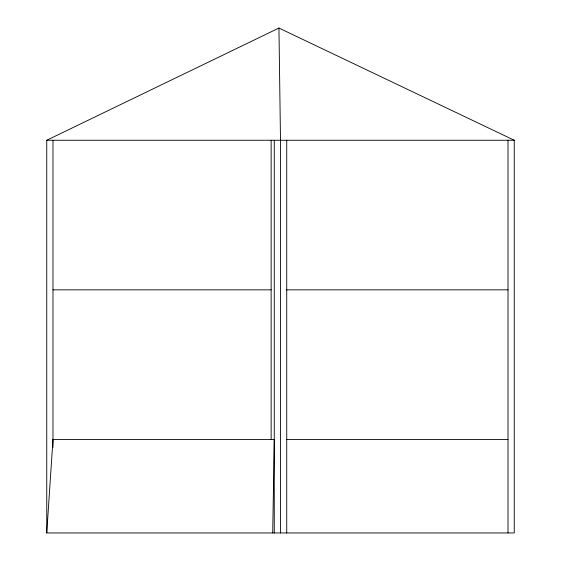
<?xml version="1.0" encoding="UTF-8"?>
<svg xmlns="http://www.w3.org/2000/svg" width="561" height="561" viewBox="0 0 561 561"><rect width="100%" height="100%" fill="white"/><g stroke="black" fill="none" stroke-linecap="round" stroke-linejoin="round"><path stroke-width="0.84" d="M272.709 532.95L274.266 439.452M46.752 532.95L46.752 140.25L278.943 28.05L514.248 140.25L514.248 532.95L46.752 532.95L52.986 439.452M46.752 140.25L514.248 140.25M52.986 289.848L271.152 289.848M286.243 289.848L508.014 289.848M52.404 439.452L274.476 439.452M286.243 439.452L508.014 439.452M278.943 28.05L280.5 140.25L280.5 532.95M508.014 140.25L508.014 532.95M286.734 140.25L286.734 532.95M274.266 140.25L274.266 532.95M271.152 140.25L271.152 439.452M52.986 140.25L52.986 447.313"/></g></svg>
